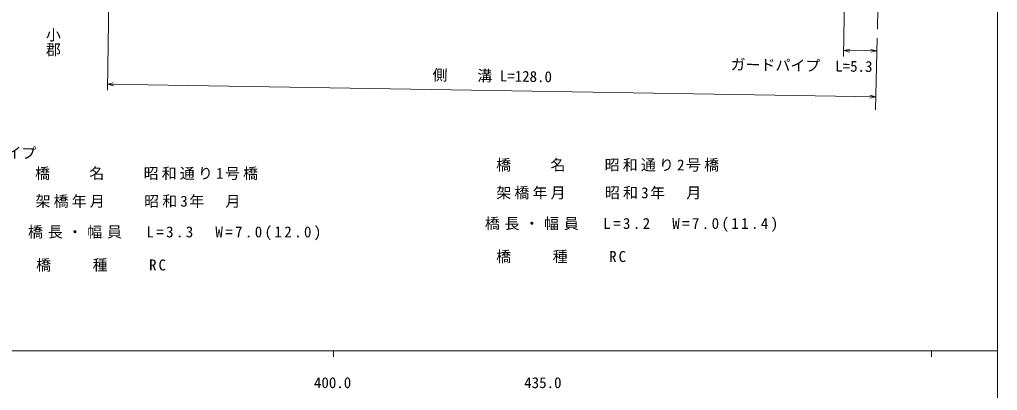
# Model space of a CAD drawing. Units: millimetres, scale not verified. Extents: x 40000 to 680000, y 20000 to 380000.
# Drawn here: x 415506 to 579000, y 198357 to 260435 of the extents above; entities that cross this region are included whole.
import ezdxf
from ezdxf.enums import TextEntityAlignment as Align

# ---------------------------------------------------------------- set-up
doc = ezdxf.new("R2010")
doc.units = ezdxf.units.MM
doc.header["$LTSCALE"] = 1000
doc.linetypes.add('CHAIN', pattern=[18.5, 12, -1.5, 3.5, -1.5])
doc.layers.add('M-BGD-HTXT', color=7, linetype='Continuous')
for name, color, linetype, lineweight in [('M-BMK', 2, 'CHAIN', 13), ('M-STR-HTXT', 7, 'Continuous', 13), ('M-TTL-BAND', 7, 'Continuous', 13)]:
    doc.layers.add(name, color=color, linetype=linetype, lineweight=lineweight)
doc.styles.add('@ＭＳ ゴシック', font='')
doc.styles.add('ＭＳ ゴシック', font='')
doc.styles.get('@ＭＳ ゴシック').set_extended_font_data('@MS Gothic')
doc.styles.get('ＭＳ ゴシック').set_extended_font_data('MS Gothic')

msp = doc.modelspace()

# ---------------------------------------------------------------- linework, layer by layer
at = {"layer": 'M-BMK'}
msp.add_line((558605, 245302), (559478, 282258), dxfattribs=at)
at = {"layer": 'M-STR-HTXT'}
for p, q in [((553515, 269580), (553288, 254265)), ((430490, 266466), (430197, 248607)), ((553303, 255265), (554307, 255500)), ((553303, 255265), (558838, 255183)), ((553303, 255265), (554299, 255000)), ((558838, 255183), (557834, 254948)), ((558838, 255183), (557842, 255448)), ((430213, 249607), (431217, 249841)), ((430213, 249607), (558656, 247500)), ((430213, 249607), (431209, 249341)), ((558656, 247500), (557652, 247266)), ((558656, 247500), (557661, 247766))]:
    msp.add_line(p, q, dxfattribs=at)
at = {"layer": 'M-TTL-BAND'}
for p, q in [((579000, 20000), (579000, 370000)), ((40000, 205000), (579000, 205000)), ((468000, 205000), (468000, 204000)), ((568000, 205000), (568000, 204000))]:
    msp.add_line(p, q, dxfattribs=at)

# ---------------------------------------------------------------- texts
at = {"layer": 'M-BGD-HTXT', "style": '@ＭＳ ゴシック'}
for s, p in [('小', (419664, 257901)), ('郡', (419664, 255401))]:
    msp.add_text(s, height=1833, rotation=270, dxfattribs=at).set_placement(p, align=Align.BOTTOM_CENTER)
at = {"layer": 'M-STR-HTXT', "style": 'ＭＳ ゴシック'}
for s, rotation, p in [('ガードパイプ  L=5.3', 359.151, (546227, 251278)), ('側\u3000\u3000溝 L=128.0', 359.06, (494513, 249552)), ('ガードパイプ', 358.868, (410791, 236751))]:
    msp.add_text(s, height=1833, rotation=rotation, dxfattribs=at).set_placement(p, align=Align.BOTTOM_CENTER)
at = {"layer": 'M-STR-HTXT', "char_height": 1833, "attachment_point": 8, "style": 'ＭＳ ゴシック'}
for s, insert in [('\\T1.21;橋\u3000\u3000名\u3000\u3000昭和通り2号橋', (514088, 234988)), ('\\T1.21;橋\u3000\u3000名\u3000\u3000昭和通り1号橋', (437008, 233577)), ('\\T1.21;架橋年月\u3000\u3000昭和3年\u3000月', (512616, 230326)), ('\\T1.21;架橋年月\u3000\u3000昭和3年\u3000月', (435571, 228915)), ('\\T1.32;橋長・幅員\\~\\~L=3.2\u3000W=7.0(11.4)', (518023, 224902)), ('\\T1.32;橋長・幅員\\~\\~L=3.3\u3000W=7.0(12.0)', (441635, 223491)), ('\\T1.26;橋\u3000\u3000種\\~\\~\u3000RC', (506207, 219658)), ('\\T1.26;橋\u3000\u3000種\\~\\~\u3000RC', (429291, 218247))]:
    msp.add_mtext(s, dxfattribs=dict(at, insert=insert))
at = {"layer": 'M-TTL-BAND', "style": 'ＭＳ ゴシック'}
for s, p in [('400.0', (467844, 198195)), ('435.0', (503000, 198195))]:
    msp.add_text(s, height=1833, dxfattribs=at).set_placement(p, align=Align.BOTTOM_CENTER)

doc.saveas('drawing.dxf')
